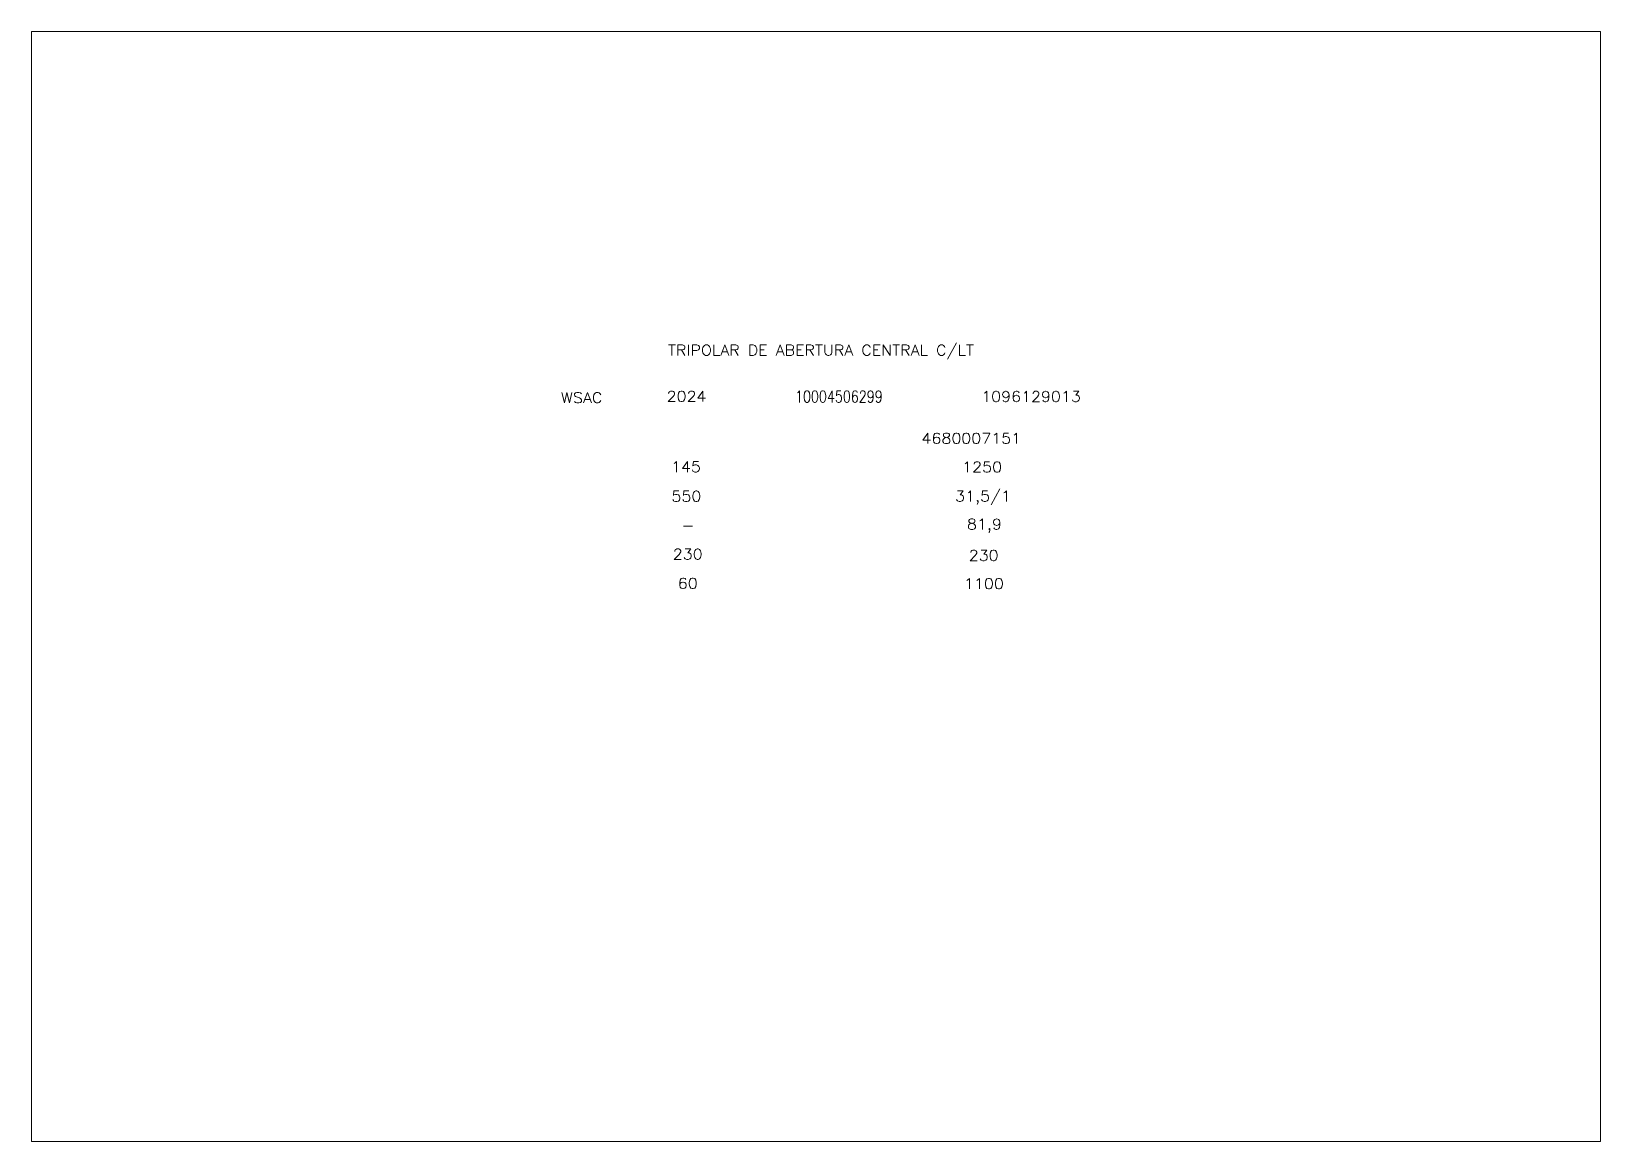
# Paper-space layout 'Layout1' of a CAD drawing. Header units: millimetres. Extents: x 29 to 220, y 30 to 165.
# The model-space entities are those that its viewports show. They can reach past a viewport. Long polylines and large blocks are cut down to what shows.
import ezdxf
from ezdxf.enums import TextEntityAlignment as Align

# ---------------------------------------------------------------- set-up
doc = ezdxf.new("R2010")
doc.units = ezdxf.units.MM
doc.header["$LTSCALE"] = 2
doc.linetypes.add('PHANTOM', pattern=[63.5, 31.75, -6.35, 6.35, -6.35, 6.35, -6.35])
doc.layers.add('03', color=4, linetype='Continuous')
doc.layers.add('LAELC - Isolador', color=150, linetype='PHANTOM', lineweight=15)
doc.styles.get("Standard").update_dxf_attribs({"font": 'ROMANS.shx'})

msp = doc.modelspace()

# ---------------------------------------------------------------- texts
at = {"layer": '03'}
for s, height, width, p in [('TRIPOLAR DE ABERTURA CENTRAL C/LT', 2, 1.1, (149.433679, 149.555441)), ('WSAC', 2, 1.1, (104.143064, 140.713396)), ('2024', 2, 1.1, (123.996422, 140.966939)), ('10004506299', 2.2, 0.8, (152.820224, 140.931497)), ('1096129013', 2, 1.1, (189.194443, 140.947414)), ('4680007151', 2, 1.1, (177.891951, 133.024464)), ('145', 2, 1.1, (123.890591, 127.655908)), ('1250', 2, 1.1, (179.931901, 127.612613)), ('550', 2, 1.1, (123.964446, 122.070877)), ('31,5/1', 2, 1.1, (180.115267, 121.948633)), ('-', 2, 1.1, (124.253078, 116.525746)), ('81,9', 2, 1.1, (180.379504, 116.490066)), ('230', 2, 1.1, (124.218628, 111.107927)), ('230', 2, 1.1, (180.236886, 110.880417)), ('60', 2, 1.1, (124.225386, 105.60694)), ('1100', 2, 1.1, (180.284425, 105.528839))]:
    msp.add_text(s, height=height, dxfattribs=dict(at, width=width)).set_placement(p, align=Align.MIDDLE)

psp = doc.layouts.get("Layout1")

# ---------------------------------------------------------------- viewports
at = {"layer": 'LAELC - Isolador'}
psp.add_viewport(center=(124.781444, 97.796512), size=(191.346094, 135.295218), view_center_point=(148.5, 105), view_height=210, dxfattribs=at)

doc.saveas('drawing.dxf')
